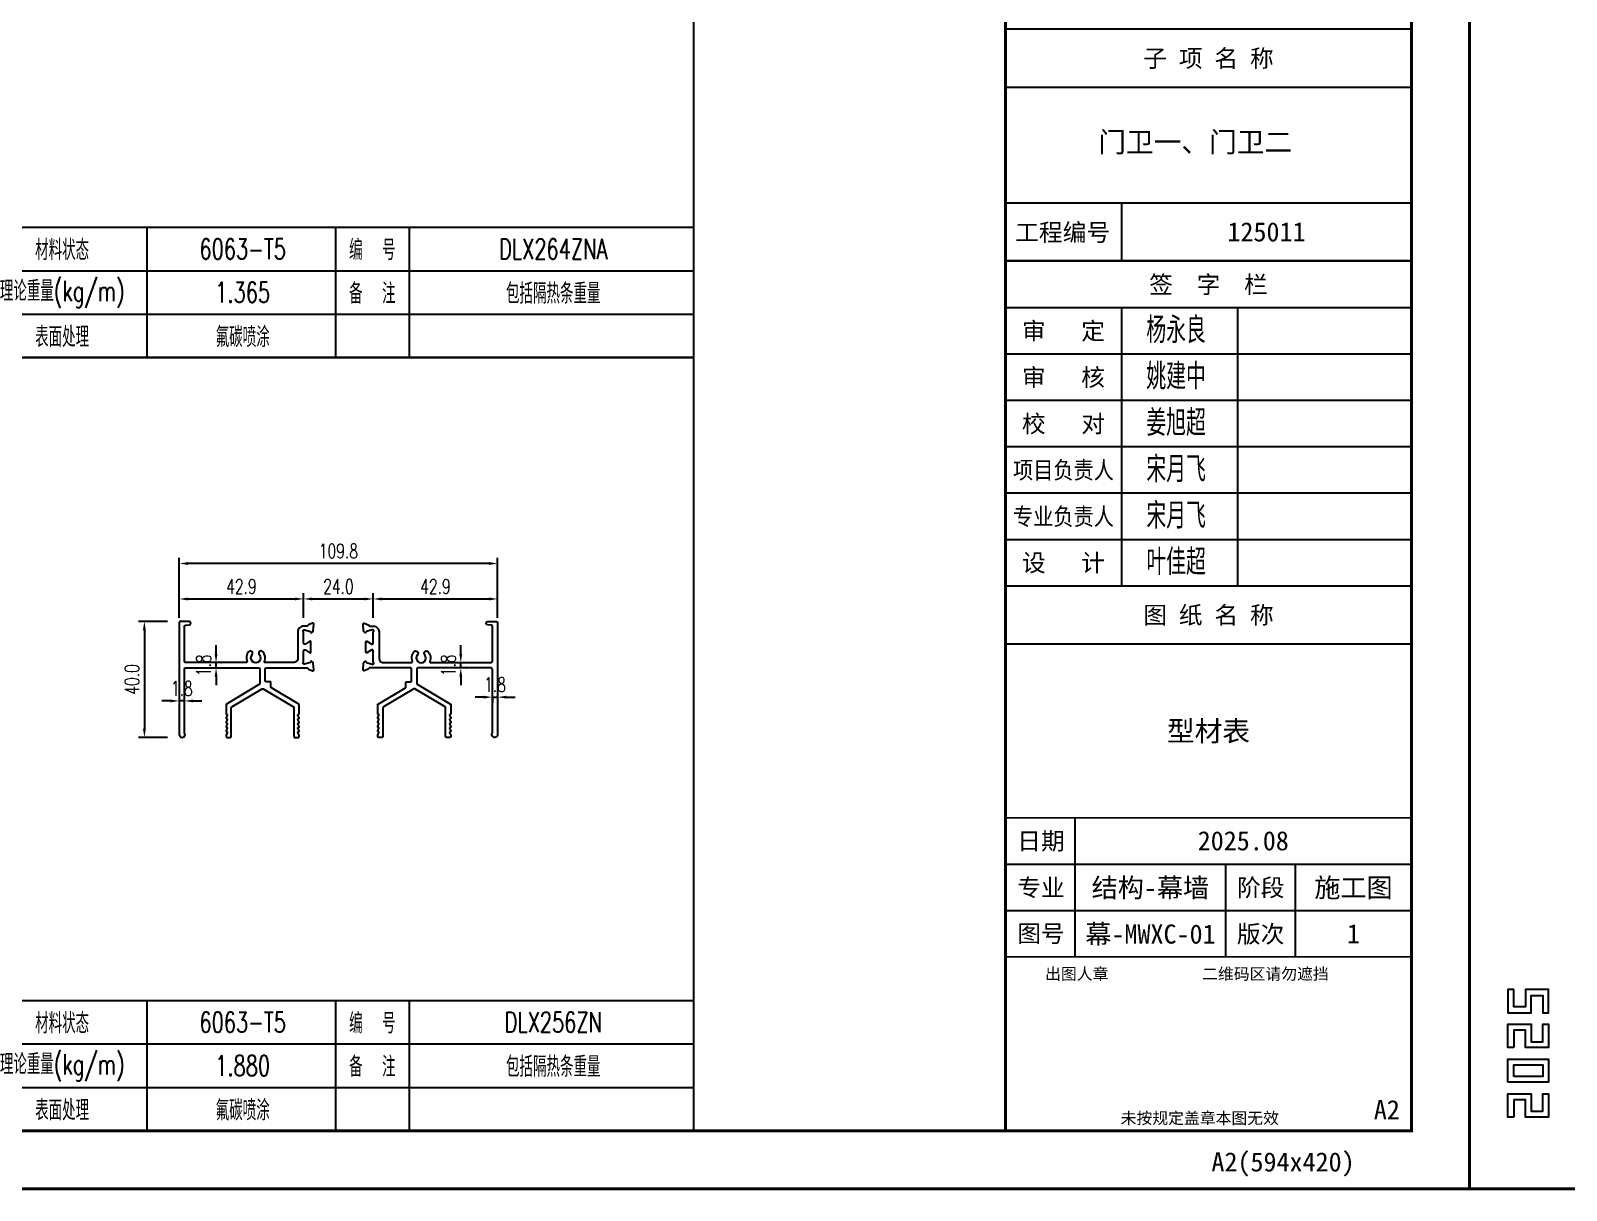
# Model space of a CAD drawing. Extents: x -202236 to 1002404, y -663931 to 1550022.
# Drawn here: x 40997 to 41526, y -357445 to -357045 of the extents above; entities that cross this region are included whole.
import ezdxf
from ezdxf.enums import TextEntityAlignment as Align

# ---------------------------------------------------------------- set-up
doc = ezdxf.new("R2010")
doc.units = 0
for name, color, linetype in [('!ZN1-标注-173', 173, 'Continuous'), ('!ZN5-铝材断面-6', 6, 'Continuous'), ('0-cxFrame', 155, 'Continuous'), ('qianming', 155, 'Continuous')]:
    doc.layers.add(name, color=color, linetype=linetype)
doc.layers.add('0-cxText', color=131, linetype='Continuous', lineweight=25)
doc.styles.add('BZHZ', font='bzxw', dxfattribs={"width": 0.8, "bigfont": 'bzhz'})
doc.styles.add('cx_biaoti', font='')
doc.styles.add('cx_tuming', font='simhei.ttf')
doc.styles.add('cx_tuqian1', font='')
doc.styles.add('ZNDimTStyle', font='ROMANS.shx', dxfattribs={"width": 0.7, "bigfont": 'CHINESE.shx'})
doc.styles.add('ZNTextStyle', font='ROMANS.shx', dxfattribs={"width": 0.7, "bigfont": 'CHINESE.shx'})
doc.styles.add('样式 1', font='romans.shx', dxfattribs={"width": 0.7, "bigfont": 'chinese.shx'})
doc.styles.add('黑体', font='simhei.ttf', dxfattribs={"height": 12})
doc.styles.get('cx_biaoti').set_extended_font_data('SimSun')
doc.styles.get('cx_tuqian1').set_extended_font_data('SimSun')
doc.dimstyles.new('ZN型材-2', dxfattribs={"dimscale": 2, "dimtxt": 2.5, "dimasz": 1.5, "dimexe": 1, "dimexo": 2, "dimgap": 0.9, "dimtad": 1, "dimdec": 1, "dimzin": 0, "dimdsep": 46, "dimtxsty": 'ZNDimTStyle', "dimcen": 2.5, "dimdle": 1, "dimclrd": 173, "dimclre": 173, "dimclrt": 7, "dimazin": 2, "dimtfac": 1, "dimtdec": 4, "dimtix": 1, "dimtmove": 2, "dimatfit": 3, "dimfxl": 0, "dimfrac": 2, "dimtolj": 1, "dimtzin": 0, "dimarcsym": 0})

# ---------------------------------------------------------------- blocks, each defined once
blk = doc.blocks.new('zjcx_lan_qianzi(Dragon)')
for p, q in [((-7000, 4800), (0, 4800)), ((-5000, 4800), (-5000, 0)), ((-3000, 4800), (-3000, 0)), ((-7000, 4000), (0, 4000)), ((-7000, 3200), (0, 3200)), ((-7000, 2400), (0, 2400)), ((-7000, 1600), (0, 1600)), ((-7000, 800), (0, 800))]:
    blk.add_line(p, q)
at = {"const_width": 30}
blk.add_lwpolyline([(-7000, 5600), (0, 5600)], dxfattribs=at)
blk.add_lwpolyline([(-7000, 5600), (0, 5600), (0, 0), (-7000, 0)], close=True, dxfattribs=at)
at = {"style": 'cx_biaoti'}
for s, p in [('签  字  栏', (-3500, 5200)), ('审   定', (-6000, 4400)), ('审   核', (-6000, 3600)), ('校   对', (-6000, 2800)), ('设   计', (-6000, 400))]:
    blk.add_text(s, height=300, dxfattribs=at).set_placement(p, align=Align.MIDDLE)
at = {"style": 'cx_biaoti', "width": 0.85}
for s, p in [('项目负责人', (-6000, 2000)), ('专业负责人', (-6000, 1200))]:
    blk.add_text(s, height=300, dxfattribs=at).set_placement(p, align=Align.MIDDLE)
blk = doc.blocks.new('T-签字(Dragon)')
at = {"layer": '0-cxFrame'}
blk.add_blockref('zjcx_lan_qianzi(Dragon)', (0, 0), dxfattribs=at)
at = {"layer": 'qianming', "style": 'BZHZ', "width": 0.8}
for s, p in [('杨永良', (-4058, 4433)), ('姚建中', (-4058, 3633)), ('姜旭超', (-4058, 2833)), ('宋月飞', (-4058, 2033)), ('宋月飞', (-4058, 1233)), ('叶佳超', (-4058, 433))]:
    blk.add_text(s, height=450, dxfattribs=at).set_placement(p, align=Align.MIDDLE)
blk = doc.blocks.new('zjcx_lan_tuming(Dragon)')
for p, q in [((-7000, 8400), (0, 8400)), ((-5800, 3000), (-5800, 5400)), ((-7000, 4600), (0, 4600)), ((-3200, 3000), (-3200, 4600)), ((-2000, 3000), (-2000, 4600)), ((-7000, 3800), (0, 3800))]:
    blk.add_line(p, q)
at = {"const_width": 30}
for points in [[(-7000, 9400), (0, 9400)], [(-7000, 5400), (0, 5400)], [(-7000, 3000), (0, 3000)], [(-7000, 0), (0, 0)]]:
    blk.add_lwpolyline(points, dxfattribs=at)
blk.add_lwpolyline([(-7000, 9400), (0, 9400), (0, 0), (-7000, 0)], close=True)
at = {"style": 'cx_biaoti'}
for s, p in [('图 纸 名 称', (-3500, 8900)), ('日期', (-6388, 5000)), ('专业', (-6388, 4200)), ('阶段', (-2600, 4200)), ('图号', (-6388, 3400)), ('版次', (-2600, 3400))]:
    blk.add_text(s, height=300, dxfattribs=at).set_placement(p, align=Align.MIDDLE)
for s, p in [('出图人章', (-6316, 2607)), ('二维码区请勿遮挡', (-3609, 2607)), ('未按规定盖章本图无效', (-5013, 120))]:
    blk.add_text(s, height=200, dxfattribs=at).set_placement(p)
blk = doc.blocks.new('T-图签(Dragon)')
blk.add_blockref('zjcx_lan_tuming(Dragon)', (0, 0))
at = {"color": 3, "style": 'cx_biaoti'}
for s, p in [('2025.08', (-2900, 5000)), ('结构-幕墙 ', (-4389, 4199)), ('施工图', (-1000, 4200))]:
    blk.add_text(s, height=330, dxfattribs=at).set_placement(p, align=Align.MIDDLE)
blk = doc.blocks.new('zjcx_lan_xiangmu(Dragon)')
for p, q in [((-7000, 9000), (0, 9000)), ((-7000, 6000), (0, 6000)), ((-7000, 3000), (0, 3000)), ((-5000, 1000), (-5000, 0))]:
    blk.add_line(p, q)
at = {"const_width": 30}
for points in [[(-7000, 10000), (0, 10000)], [(-7000, 7000), (0, 7000)], [(-7000, 7000), (0, 7000)], [(-7000, 4000), (0, 4000)], [(-7000, 4000), (0, 4000)], [(-7000, 1000), (0, 1000)], [(-7000, 0), (0, 0)]]:
    blk.add_lwpolyline(points, dxfattribs=at)
blk.add_lwpolyline([(-7000, 10000), (0, 10000), (0, 0), (-7000, 0)], close=True)
at = {"style": 'cx_biaoti'}
for s, p in [('建 设 单 位', (-3500, 9500)), ('项 目 名 称', (-3500, 6500)), ('子 项 名 称', (-3500, 3500)), ('工程编号', (-6013, 500))]:
    blk.add_text(s, height=300, dxfattribs=at).set_placement(p, align=Align.MIDDLE)
blk = doc.blocks.new('T-项目(Dragon)')
blk.add_blockref('zjcx_lan_xiangmu(Dragon)', (0, 0))
at = {"color": 3, "style": 'cx_tuming'}
for s, height, p in [('嘉兴世赫建达智能装备有限公司', 330, (-6816, 7901)), ('年产500套智能装备建设项目 ', 350, (-6638, 4859)), ('门卫一、门卫二', 350, (-5399, 1876))]:
    blk.add_text(s, height=height, dxfattribs=at).set_placement(p)
blk = doc.blocks.new('zjcx_T2(Dragon)')
at = {"layer": '0-cxFrame', "const_width": 50}
blk.add_lwpolyline([(-7000, 40000), (0, 40000), (0, 0), (-7000, 0)], close=True, dxfattribs=at)
at = {"layer": '0-cxFrame'}
for name, p in [('T-项目(Dragon)', (0, 15000)), ('T-签字(Dragon)', (0, 9400)), ('T-图签(Dragon)', (0, 0))]:
    blk.add_blockref(name, p, dxfattribs=at)
blk = doc.blocks.new('TK22.A2 L(Dragon)')
at = {"layer": '0-cxFrame', "color": 7, "const_width": 0.5}
blk.add_lwpolyline([(0, 0), (-594, 0), (-594, 420), (0, 420)], close=True, dxfattribs=at)
at = {"layer": '0-cxFrame', "const_width": 0.5}
for points in [[(-80, 10), (-574, 10), (-574, 410), (-80, 410)], [(-10, 10), (-80, 10), (-80, 410), (-10, 410)]]:
    blk.add_lwpolyline(points, close=True, dxfattribs=at)
at = {"layer": 'Defpoints', "color": 2}
for points in [[(-586.37, 34.37), (-587.37, 34.37), (-587.37, 30.37), (-583.37, 30.37), (-583.37, 33.37), (-581.37, 33.37), (-581.37, 30.37), (-580.37, 30.37), (-580.37, 34.37), (-584.37, 34.37), (-584.37, 31.37), (-586.37, 31.37), (-586.37, 34.37)], [(-586.37, 24.37), (-587.37, 24.37), (-587.37, 28.37), (-583.37, 28.37), (-583.37, 25.37), (-581.37, 25.37), (-581.37, 28.37), (-580.37, 28.37), (-580.37, 24.37), (-584.37, 24.37), (-584.37, 27.37), (-586.37, 27.37), (-586.37, 24.37)], [(-586.37, 12.37), (-587.37, 12.37), (-587.37, 16.37), (-583.37, 16.37), (-583.37, 13.37), (-581.37, 13.37), (-581.37, 16.37), (-580.37, 16.37), (-580.37, 12.37), (-584.37, 12.37), (-584.37, 15.37), (-586.37, 15.37), (-586.37, 12.37)]]:
    blk.add_lwpolyline(points, dxfattribs=at)
for points in [[(-587.37, 18.37), (-587.37, 22.37), (-580.37, 22.37), (-580.37, 18.37)], [(-586.37, 19.37), (-586.37, 21.37), (-581.37, 21.37), (-581.37, 19.37)]]:
    blk.add_lwpolyline(points, close=True, dxfattribs=at)
at = {"layer": '0-cxFrame', "xscale": 0.01, "yscale": 0.01, "zscale": 0.01}
blk.add_blockref('zjcx_T2(Dragon)', (-10, 10), dxfattribs=at)
at = {"style": '黑体', "flags": 4}
blk.add_attdef('图幅', text='', height=3.3, dxfattribs=at).set_placement((-40, 3), align=Align.RIGHT)
at = {"layer": '0-cxFrame', "style": '黑体'}
blk.add_text('(594x420)', height=3.3, dxfattribs=at).set_placement((-40, 3))
at = {"layer": '0-cxText', "flags": 4}
for tag, height, style, p in [('建设单位', 3.5, 'cx_tuming', (-45, 240)), ('项目名称', 3.5, 'cx_tuming', (-45, 210)), ('子项名称', 3.5, 'cx_tuming', (-45, 180)), ('工程编号', 3.3, 'cx_tuqian1', (-35, 165)), ('图名1', 3.5, 'cx_tuming', (-45, 87)), ('图名2', 3.5, 'cx_tuming', (-45, 79)), ('图名3', 3.5, 'cx_tuming', (-45, 71)), ('出图日期', 3.3, 'cx_tuqian1', (-39, 60)), ('专业', 3.3, 'cx_tuqian1', (-55, 52)), ('图号', 3.3, 'cx_tuqian1', (-55, 44)), ('版次', 3.3, 'cx_tuqian1', (-20, 44))]:
    blk.add_attdef(tag, text='', height=height, dxfattribs=dict(at, style=style)).set_placement(p, align=Align.MIDDLE)
at = {"layer": 'Defpoints', "color": 6, "flags": 4}
for tag, height, style, p in [('tufu', 3.3, '黑体', (-12, 12)), ('dwfname', 4, 'cx_tuqian1', (-80, 3))]:
    blk.add_attdef(tag, text='', height=height, dxfattribs=dict(at, style=style)).set_placement(p, align=Align.RIGHT)
blk = doc.blocks.new('ZN-型材表1')
at = {"layer": '!ZN1-标注-173'}
for p, q in [((-0.5, -221.68), (246.5, -221.68)), ((-0.5, -236.68), (246.5, -236.68)), ((-0.5, -251.68), (246.5, -251.68))]:
    blk.add_line(p, q, dxfattribs=at)
at = {"layer": '!ZN1-标注-173', "color": 173, "ltscale": 0.1}
for p, q in [((57.98, -221.67), (57.98, -266.67)), ((123, -221.67), (123, -266.67)), ((148.4, -221.67), (148.4, -266.67))]:
    blk.add_line(p, q, dxfattribs=at)
at = {"layer": '!ZN1-标注-173'}
blk.add_lwpolyline([(-0.5, -266.67), (246.5, -266.67), (246.5, 0), (-0.5, 0)], close=True, dxfattribs=at)
at = {"layer": '!ZN1-标注-173', "color": 7, "style": 'ZNTextStyle', "width": 0.7}
for s, p in [('材料状态', (28.74, -229.18)), ('编  号', (135.7, -229.17)), ('理论重量(kg/m)', (28.74, -244.18)), ('备  注', (135.7, -244.17)), ('表面处理', (28.74, -259.18))]:
    blk.add_text(s, height=7, dxfattribs=at).set_placement(p, align=Align.MIDDLE)
at = {"layer": '!ZN1-标注-173', "color": 2, "style": '样式 1', "width": 0.7, "flags": 8}
for tag, p in [('材料状态', (90.49, -229.18)), ('编号', (197.57, -229.18)), ('米重', (90.49, -244.18)), ('备注', (197.57, -244.18)), ('表面处理', (90.49, -259.18)), ('-', (197.57, -259.18))]:
    blk.add_attdef(tag, text='', height=7, dxfattribs=at).set_placement(p, align=Align.MIDDLE)
blk = doc.blocks.new('*D1069')
at = {"layer": '!ZN1-标注-173', "color": 173, "lineweight": -2, "transparency": 16777216}
for p, q in [((41048.06, -357244.4), (41048.06, -357226.4)), ((41154.86, -357228.4), (41051.06, -357228.4)), ((41157.86, -357244.4), (41157.86, -357226.4))]:
    blk.add_line(p, q, dxfattribs=at)
at = {"layer": '!ZN1-标注-173', "color": 173, "transparency": 16777216}
for points in [[(41051.06, -357227.9), (41051.06, -357228.9), (41048.06, -357228.4)], [(41154.86, -357227.9), (41154.86, -357228.9), (41157.86, -357228.4)]]:
    blk.add_solid(points, dxfattribs=at)
at = {"layer": 'Defpoints', "color": 0, "transparency": 16777216}
for p in [(41048.06, -357228.4), (41048.06, -357248.4), (41157.86, -357248.4)]:
    blk.add_point(p, dxfattribs=at)
at = {"layer": '!ZN1-标注-173', "color": 7, "transparency": 16777216, "insert": (41102.96, -357224.1), "char_height": 5, "attachment_point": 5, "style": 'ZNDimTStyle'}
blk.add_mtext('\\A1;109.8', dxfattribs=at)
blk = doc.blocks.new('*D1070')
at = {"layer": '!ZN1-标注-173', "color": 173, "lineweight": -2, "transparency": 16777216}
for p, q in [((41044.06, -357248.4), (41034.06, -357248.4)), ((41036.06, -357251.4), (41036.06, -357285.4)), ((41044.06, -357288.4), (41034.06, -357288.4))]:
    blk.add_line(p, q, dxfattribs=at)
at = {"layer": '!ZN1-标注-173', "color": 173, "transparency": 16777216}
for points in [[(41035.56, -357251.4), (41036.56, -357251.4), (41036.06, -357248.4)], [(41035.56, -357285.4), (41036.56, -357285.4), (41036.06, -357288.4)]]:
    blk.add_solid(points, dxfattribs=at)
at = {"layer": 'Defpoints', "color": 0, "transparency": 16777216}
for p in [(41048.06, -357248.4), (41036.06, -357288.4), (41048.06, -357288.4)]:
    blk.add_point(p, dxfattribs=at)
at = {"layer": '!ZN1-标注-173', "color": 7, "transparency": 16777216, "insert": (41031.76, -357268.4), "char_height": 5, "attachment_point": 5, "rotation": 90, "style": 'ZNDimTStyle'}
blk.add_mtext('\\A1;40.0', dxfattribs=at)
blk = doc.blocks.new('*D1071')
at = {"layer": '!ZN1-标注-173', "color": 173, "lineweight": -2, "ltscale": 30, "transparency": 16777216}
for p, q in [((41048.06, -357271.8), (41048.06, -357273.8)), ((41049.86, -357271.8), (41049.86, -357273.8)), ((41045.06, -357275.8), (41042.06, -357275.8)), ((41049.86, -357275.8), (41048.06, -357275.8)), ((41052.86, -357275.8), (41055.86, -357275.8))]:
    blk.add_line(p, q, dxfattribs=at)
at = {"layer": '!ZN1-标注-173', "color": 173, "ltscale": 30, "transparency": 16777216}
for points in [[(41045.06, -357275.3), (41045.06, -357276.3), (41048.06, -357275.8)], [(41052.86, -357275.3), (41052.86, -357276.3), (41049.86, -357275.8)]]:
    blk.add_solid(points, dxfattribs=at)
at = {"layer": 'Defpoints', "color": 0, "ltscale": 30, "transparency": 16777216}
for p in [(41048.06, -357275.8), (41048.06, -357275.8), (41049.86, -357275.8)]:
    blk.add_point(p, dxfattribs=at)
at = {"layer": '!ZN1-标注-173', "color": 7, "ltscale": 30, "transparency": 16777216, "insert": (41048.96, -357271.5), "char_height": 5, "attachment_point": 5, "style": 'ZNDimTStyle'}
blk.add_mtext('\\A1;1.8', dxfattribs=at)
blk = doc.blocks.new('*D1072')
at = {"layer": '!ZN1-标注-173', "color": 173, "lineweight": -2, "ltscale": 30, "transparency": 16777216}
for p, q in [((41060.77, -357259.6), (41060.77, -357256.6)), ((41060.77, -357264.4), (41060.77, -357262.6)), ((41062.67, -357262.6), (41062.77, -357262.6)), ((41060.77, -357267.4), (41060.77, -357270.4)), ((41062.67, -357264.4), (41062.77, -357264.4))]:
    blk.add_line(p, q, dxfattribs=at)
at = {"layer": '!ZN1-标注-173', "color": 173, "ltscale": 30, "transparency": 16777216}
for points in [[(41060.27, -357259.6), (41061.27, -357259.6), (41060.77, -357262.6)], [(41060.27, -357267.4), (41061.27, -357267.4), (41060.77, -357264.4)]]:
    blk.add_solid(points, dxfattribs=at)
at = {"layer": 'Defpoints', "color": 0, "ltscale": 30, "transparency": 16777216}
for p in [(41058.67, -357262.6), (41060.77, -357262.6), (41058.67, -357264.4)]:
    blk.add_point(p, dxfattribs=at)
at = {"layer": '!ZN1-标注-173', "color": 7, "ltscale": 30, "transparency": 16777216, "insert": (41056.47, -357263.5), "char_height": 5, "attachment_point": 5, "rotation": 90, "style": 'ZNDimTStyle'}
blk.add_mtext('\\A1;1.8', dxfattribs=at)
blk = doc.blocks.new('*D1073')
at = {"layer": '!ZN1-标注-173', "color": 173, "lineweight": -2, "ltscale": 30, "transparency": 16777216}
for p, q in [((41145.15, -357259.6), (41145.15, -357256.6)), ((41145.15, -357264.4), (41145.15, -357262.6)), ((41147.04, -357262.6), (41147.15, -357262.6)), ((41145.15, -357267.4), (41145.15, -357270.4)), ((41147.04, -357264.4), (41147.15, -357264.4))]:
    blk.add_line(p, q, dxfattribs=at)
at = {"layer": '!ZN1-标注-173', "color": 173, "ltscale": 30, "transparency": 16777216}
for points in [[(41144.65, -357259.6), (41145.65, -357259.6), (41145.15, -357262.6)], [(41144.65, -357267.4), (41145.65, -357267.4), (41145.15, -357264.4)]]:
    blk.add_solid(points, dxfattribs=at)
at = {"layer": 'Defpoints', "color": 0, "ltscale": 30, "transparency": 16777216}
for p in [(41143.04, -357262.6), (41145.15, -357262.6), (41143.04, -357264.4)]:
    blk.add_point(p, dxfattribs=at)
at = {"layer": '!ZN1-标注-173', "color": 7, "ltscale": 30, "transparency": 16777216, "insert": (41140.85, -357263.5), "char_height": 5, "attachment_point": 5, "rotation": 90, "style": 'ZNDimTStyle'}
blk.add_mtext('\\A1;1.8', dxfattribs=at)
blk = doc.blocks.new('*D1074')
at = {"layer": '!ZN1-标注-173', "color": 173, "lineweight": -2, "ltscale": 30, "transparency": 16777216}
for p, q in [((41153.06039, -357274.49439), (41150.06039, -357274.49439)), ((41156.06039, -357274.49439), (41157.86039, -357274.49439)), ((41156.06039, -357275.01232), (41156.06039, -357276.49439)), ((41157.86039, -357275.01232), (41157.86039, -357276.49439)), ((41160.86039, -357274.49439), (41163.86039, -357274.49439))]:
    blk.add_line(p, q, dxfattribs=at)
at = {"layer": '!ZN1-标注-173', "color": 173, "ltscale": 30, "transparency": 16777216}
for points in [[(41153.06039, -357273.99439), (41153.06039, -357274.99439), (41156.06039, -357274.49439)], [(41160.86039, -357273.99439), (41160.86039, -357274.99439), (41157.86039, -357274.49439)]]:
    blk.add_solid(points, dxfattribs=at)
at = {"layer": 'Defpoints', "color": 0, "ltscale": 30, "transparency": 16777216}
for p in [(41156.06039, -357271.01232), (41157.86039, -357271.01232), (41157.86039, -357274.49439)]:
    blk.add_point(p, dxfattribs=at)
at = {"layer": '!ZN1-标注-173', "color": 7, "ltscale": 30, "transparency": 16777216, "insert": (41156.96039, -357270.19439), "char_height": 5, "attachment_point": 5, "style": 'ZNDimTStyle'}
blk.add_mtext('\\A1;1.8', dxfattribs=at)
blk = doc.blocks.new('*D1075')
at = {"layer": '!ZN1-标注-173', "color": 173, "lineweight": -2, "ltscale": 30, "transparency": 16777216}
for p, q in [((41048.06, -357247.19), (41048.06, -357238.63)), ((41051.06, -357240.63), (41087.96, -357240.63)), ((41090.96, -357247.19), (41090.96, -357238.63))]:
    blk.add_line(p, q, dxfattribs=at)
at = {"layer": '!ZN1-标注-173', "color": 173, "ltscale": 30, "transparency": 16777216}
for points in [[(41051.06, -357240.13), (41051.06, -357241.13), (41048.06, -357240.63)], [(41087.96, -357240.13), (41087.96, -357241.13), (41090.96, -357240.63)]]:
    blk.add_solid(points, dxfattribs=at)
at = {"layer": 'Defpoints', "color": 0, "ltscale": 30, "transparency": 16777216}
for p in [(41090.96, -357240.63), (41048.06, -357251.19), (41090.96, -357251.19)]:
    blk.add_point(p, dxfattribs=at)
at = {"layer": '!ZN1-标注-173', "color": 7, "ltscale": 30, "transparency": 16777216, "insert": (41069.51, -357236.33), "char_height": 5, "attachment_point": 5, "style": 'ZNDimTStyle'}
blk.add_mtext('\\A1;42.9', dxfattribs=at)
blk = doc.blocks.new('*D1076')
at = {"layer": '!ZN1-标注-173', "color": 173, "lineweight": -2, "ltscale": 30, "transparency": 16777216}
for p, q in [((41090.96, -357247.19), (41090.96, -357238.63)), ((41093.96, -357240.63), (41111.96, -357240.63)), ((41114.96, -357247.19), (41114.96, -357238.63))]:
    blk.add_line(p, q, dxfattribs=at)
at = {"layer": '!ZN1-标注-173', "color": 173, "ltscale": 30, "transparency": 16777216}
for points in [[(41093.96, -357240.13), (41093.96, -357241.13), (41090.96, -357240.63)], [(41111.96, -357240.13), (41111.96, -357241.13), (41114.96, -357240.63)]]:
    blk.add_solid(points, dxfattribs=at)
at = {"layer": 'Defpoints', "color": 0, "ltscale": 30, "transparency": 16777216}
for p in [(41114.96, -357240.63), (41090.96, -357251.19), (41114.96, -357251.19)]:
    blk.add_point(p, dxfattribs=at)
at = {"layer": '!ZN1-标注-173', "color": 7, "ltscale": 30, "transparency": 16777216, "insert": (41102.96, -357236.33), "char_height": 5, "attachment_point": 5, "style": 'ZNDimTStyle'}
blk.add_mtext('\\A1;24.0', dxfattribs=at)
blk = doc.blocks.new('*D1077')
at = {"layer": '!ZN1-标注-173', "color": 173, "lineweight": -2, "ltscale": 30, "transparency": 16777216}
for p, q in [((41114.96, -357247.19), (41114.96, -357238.63)), ((41117.96, -357240.63), (41154.86, -357240.63)), ((41157.86, -357247.19), (41157.86, -357238.63))]:
    blk.add_line(p, q, dxfattribs=at)
at = {"layer": '!ZN1-标注-173', "color": 173, "ltscale": 30, "transparency": 16777216}
for points in [[(41117.96, -357240.13), (41117.96, -357241.13), (41114.96, -357240.63)], [(41154.86, -357240.13), (41154.86, -357241.13), (41157.86, -357240.63)]]:
    blk.add_solid(points, dxfattribs=at)
at = {"layer": 'Defpoints', "color": 0, "ltscale": 30, "transparency": 16777216}
for p in [(41157.86, -357240.63), (41114.96, -357251.19), (41157.86, -357251.19)]:
    blk.add_point(p, dxfattribs=at)
at = {"layer": '!ZN1-标注-173', "color": 7, "ltscale": 30, "transparency": 16777216, "insert": (41136.41, -357236.33), "char_height": 5, "attachment_point": 5, "style": 'ZNDimTStyle'}
blk.add_mtext('\\A1;42.9', dxfattribs=at)

msp = doc.modelspace()

# ---------------------------------------------------------------- linework, layer by layer
at = {"layer": '!ZN5-铝材断面-6', "color": 6}
for points in [[(41075.41, -357264.4, -0.414214), (41075.91, -357264.9), (41075.91, -357269.79, -0.264089), (41075.76, -357270.05), (41064.36, -357276.86, 0.264089), (41064.21, -357277.12), (41064.21, -357280.2, 0.414214), (41064.41, -357280.4, -0.52793), (41064.6, -357280.68), (41064.22, -357281.63, 0.52793), (41064.41, -357281.9, -0.52793), (41064.6, -357282.18), (41064.22, -357283.13, 0.52793), (41064.41, -357283.4, -0.52793), (41064.6, -357283.68), (41064.22, -357284.63, 0.52793), (41064.41, -357284.9, -0.52793), (41064.6, -357285.18), (41064.22, -357286.13, 0.52793), (41064.41, -357286.4, -0.52793), (41064.6, -357286.68), (41064.22, -357287.63, 0.093312), (41064.21, -357287.7), (41064.21, -357287.9, 0.414214), (41064.71, -357288.4), (41065.51, -357288.4, 0.414214), (41066.01, -357287.9), (41066.01, -357278.14, -0.264089), (41066.16, -357277.88), (41076.66, -357271.61, -0.275693), (41076.96, -357271.61), (41087.46, -357277.88, -0.264089), (41087.61, -357278.14), (41087.61, -357287.9, 0.414214), (41088.11, -357288.4), (41088.91, -357288.4, 0.414214), (41089.41, -357287.9), (41089.41, -357287.7, 0.093312), (41089.4, -357287.63), (41089.02, -357286.68, -0.52793), (41089.21, -357286.4, 0.52793), (41089.4, -357286.13), (41089.02, -357285.18, -0.52793), (41089.21, -357284.9, 0.52793), (41089.4, -357284.63), (41089.02, -357283.68, -0.52793), (41089.21, -357283.4, 0.52793), (41089.4, -357283.13), (41089.02, -357282.18, -0.52793), (41089.21, -357281.9, 0.52793), (41089.4, -357281.63), (41089.02, -357280.68, -0.52793), (41089.21, -357280.4, 0.414214), (41089.41, -357280.2), (41089.41, -357277.12, 0.264089), (41089.26, -357276.86), (41079.86, -357271.24, -0.264089), (41079.71, -357270.99), (41079.71, -357269.46, 0.414214), (41079.41, -357269.16), (41078.01, -357269.16, -0.414214), (41077.71, -357268.86), (41077.71, -357264.9, -0.414214), (41078.21, -357264.4), (41079.31, -357264.4), (41092.17, -357264.4, -0.361398), (41092.47, -357264.64, 0.265514), (41092.66, -357264.87), (41094.06, -357265.38, 0.548619), (41094.46, -357265.07), (41094.26, -357262.78, 0.176327), (41094.11, -357262.47), (41093.8, -357262.16, 0.720206), (41093.46, -357262.32, -0.379098), (41093.32, -357262.55), (41091.32, -357263.08, -0.065543), (41091.19, -357263.1), (41091.06, -357263.1, -0.645751), (41090.84, -357262.6, 0.182676), (41090.96, -357262.27), (41090.96, -357258.5, -0.414214), (41091.26, -357258.2), (41091.42, -357258.2, -0.13748), (41091.68, -357258.27), (41093.16, -357259.17, 0.585007), (41093.46, -357259), (41093.46, -357255.4, 0.585007), (41093.16, -357255.23), (41091.68, -357256.12, -0.13748), (41091.42, -357256.2), (41091.26, -357256.2, -0.414214), (41090.96, -357255.9), (41090.96, -357252.13, 0.182676), (41090.84, -357251.8, -0.645751), (41091.06, -357251.3), (41091.19, -357251.3, -0.065543), (41091.32, -357251.31), (41093.32, -357251.85, -0.379098), (41093.46, -357252.07, 0.720206), (41093.8, -357252.24), (41094.11, -357251.93, 0.176327), (41094.26, -357251.62), (41094.46, -357249.32, 0.548619), (41094.06, -357249.01), (41092.66, -357249.52, 0.265514), (41092.47, -357249.75, -0.361398), (41092.17, -357250), (41090.96, -357250, 0.414214), (41088.96, -357252), (41088.96, -357261.1, -0.414214), (41087.46, -357262.6), (41077.74, -357262.6, -0.533676), (41077.47, -357262.18, 0.283409), (41076.92, -357258.82, 1), (41075.71, -357259.87, -2.191343), (41073.21, -357259.87, 1), (41072.01, -357258.82, 0.283409), (41071.45, -357262.18, -0.533676), (41071.18, -357262.6), (41050.36, -357262.6, -0.414214), (41049.86, -357262.1), (41049.86, -357250.16, -0.39896), (41050.33, -357249.66), (41051.49, -357249.6, 0.974157), (41051.46, -357248.4), (41048.56, -357248.4, 0.414214), (41048.06, -357248.9), (41048.06, -357287.4, 1.329508), (41049.91, -357286.86, -0.14145), (41049.86, -357286.7), (41049.86, -357264.9, -0.414214), (41050.36, -357264.4)], [(41130.51, -357264.4, 0.414214), (41130.01, -357264.9), (41130.01, -357269.79, 0.264089), (41130.16, -357270.05), (41141.56, -357276.86, -0.264089), (41141.71, -357277.12), (41141.71, -357280.2, -0.414214), (41141.51, -357280.4, 0.52793), (41141.32, -357280.68), (41141.7, -357281.63, -0.52793), (41141.51, -357281.9, 0.52793), (41141.32, -357282.18), (41141.7, -357283.13, -0.52793), (41141.51, -357283.4, 0.52793), (41141.32, -357283.68), (41141.7, -357284.63, -0.52793), (41141.51, -357284.9, 0.52793), (41141.32, -357285.18), (41141.7, -357286.13, -0.52793), (41141.51, -357286.4, 0.52793), (41141.32, -357286.68), (41141.7, -357287.63, -0.093312), (41141.71, -357287.7), (41141.71, -357287.9, -0.414214), (41141.21, -357288.4), (41140.41, -357288.4, -0.414214), (41139.91, -357287.9), (41139.91, -357278.14, 0.264089), (41139.76, -357277.88), (41129.26, -357271.61, 0.275693), (41128.96, -357271.61), (41118.46, -357277.88, 0.264089), (41118.31, -357278.14), (41118.31, -357287.9, -0.414214), (41117.81, -357288.4), (41117.01, -357288.4, -0.414214), (41116.51, -357287.9), (41116.51, -357287.7, -0.093312), (41116.52, -357287.63), (41116.9, -357286.68, 0.52793), (41116.71, -357286.4, -0.52793), (41116.52, -357286.13), (41116.9, -357285.18, 0.52793), (41116.71, -357284.9, -0.52793), (41116.52, -357284.63), (41116.9, -357283.68, 0.52793), (41116.71, -357283.4, -0.52793), (41116.52, -357283.13), (41116.9, -357282.18, 0.52793), (41116.71, -357281.9, -0.52793), (41116.52, -357281.63), (41116.9, -357280.68, 0.52793), (41116.71, -357280.4, -0.414214), (41116.51, -357280.2), (41116.51, -357277.12, -0.264089), (41116.66, -357276.86), (41126.06, -357271.24, 0.264089), (41126.21, -357270.99), (41126.21, -357269.46, -0.414214), (41126.51, -357269.16), (41127.91, -357269.16, 0.414214), (41128.21, -357268.86), (41128.21, -357264.9, 0.414214), (41127.71, -357264.4), (41127.43, -357264.4), (41113.75, -357264.4, 0.361398), (41113.46, -357264.64, -0.265514), (41113.26, -357264.87), (41111.86, -357265.38, -0.548619), (41111.46, -357265.07), (41111.66, -357262.78, -0.176327), (41111.81, -357262.47), (41112.12, -357262.16, -0.720206), (41112.46, -357262.32, 0.379098), (41112.6, -357262.55), (41114.6, -357263.08, 0.065543), (41114.73, -357263.1), (41114.86, -357263.1, 0.645751), (41115.09, -357262.6, -0.182676), (41114.96, -357262.27), (41114.96, -357258.5, 0.414214), (41114.66, -357258.2), (41114.5, -357258.2, 0.13748), (41114.24, -357258.27), (41112.76, -357259.17, -0.585007), (41112.46, -357259), (41112.46, -357255.4, -0.585007), (41112.76, -357255.23), (41114.24, -357256.12, 0.13748), (41114.5, -357256.2), (41114.66, -357256.2, 0.414214), (41114.96, -357255.9), (41114.96, -357252.13, -0.182676), (41115.09, -357251.8, 0.645751), (41114.86, -357251.3), (41114.73, -357251.3, 0.065543), (41114.6, -357251.31), (41112.6, -357251.85, 0.379098), (41112.46, -357252.07, -0.720206), (41112.12, -357252.24), (41111.81, -357251.93, -0.176327), (41111.66, -357251.62), (41111.46, -357249.32, -0.548619), (41111.86, -357249.01), (41113.26, -357249.52, -0.265514), (41113.46, -357249.75, 0.361398), (41113.75, -357250), (41114.96, -357250, -0.414214), (41116.96, -357252), (41116.96, -357261.1, 0.414214), (41118.46, -357262.6), (41128.18, -357262.6, 0.533676), (41128.45, -357262.18, -0.283409), (41129.01, -357258.82, -1), (41130.21, -357259.87, 2.191343), (41132.71, -357259.87, -1), (41133.92, -357258.82, -0.283409), (41134.47, -357262.18, 0.533676), (41134.74, -357262.6), (41155.56, -357262.6, 0.414214), (41156.06, -357262.1), (41156.06, -357250.16, 0.39896), (41155.59, -357249.66), (41154.43, -357249.6, -0.974157), (41154.46, -357248.4), (41157.36, -357248.4, -0.414214), (41157.86, -357248.9), (41157.86, -357287.4, -1.329508), (41156.01, -357286.86, 0.14145), (41156.06, -357286.7), (41156.06, -357264.9, 0.414214), (41155.56, -357264.4)]]:
    msp.add_lwpolyline(points, format="xyb", close=True, dxfattribs=at)

# ---------------------------------------------------------------- block references
at = {"layer": '!ZN1-标注-173', "ltscale": 20}
ref = msp.add_blockref('ZN-型材表1', (40978.96, -356890.73), dxfattribs=at)
ref.add_attrib('备注', '包括隔热条重量', dxfattribs={"color": 2, "height": 7, "style": '样式 1', "width": 0.7}).set_placement((41177.03, -357134.91), align=Align.MIDDLE)
ref.add_attrib('编号', 'DLX264ZNA', dxfattribs={"color": 2, "height": 7, "style": '样式 1', "width": 0.7}).set_placement((41177.03, -357119.91), align=Align.MIDDLE)
ref.add_attrib('表面处理', '氟碳喷涂', dxfattribs={"color": 2, "height": 7, "style": '样式 1', "width": 0.7}).set_placement((41069.95, -357149.91), align=Align.MIDDLE)
ref.add_attrib('米重', '1.365', dxfattribs={"color": 2, "height": 7, "style": '样式 1', "width": 0.7}).set_placement((41069.95, -357134.91), align=Align.MIDDLE)
ref.add_attrib('材料状态', '6063-T5', dxfattribs={"color": 2, "height": 7, "style": '样式 1', "width": 0.7}).set_placement((41069.95, -357119.91), align=Align.MIDDLE)
ref = msp.add_blockref('ZN-型材表1', (40978.96, -357157.4), dxfattribs=at)
ref.add_attrib('备注', '包括隔热条重量', dxfattribs={"color": 2, "height": 7, "style": '样式 1', "width": 0.7}).set_placement((41177.03, -357401.58), align=Align.MIDDLE)
ref.add_attrib('编号', 'DLX256ZN', dxfattribs={"color": 2, "height": 7, "style": '样式 1', "width": 0.7}).set_placement((41177.03, -357386.58), align=Align.MIDDLE)
ref.add_attrib('表面处理', '氟碳喷涂', dxfattribs={"color": 2, "height": 7, "style": '样式 1', "width": 0.7}).set_placement((41069.95, -357416.58), align=Align.MIDDLE)
ref.add_attrib('米重', '1.880', dxfattribs={"color": 2, "height": 7, "style": '样式 1', "width": 0.7}).set_placement((41069.95, -357401.58), align=Align.MIDDLE)
ref.add_attrib('材料状态', '6063-T5', dxfattribs={"color": 2, "height": 7, "style": '样式 1', "width": 0.7}).set_placement((41069.95, -357386.58), align=Align.MIDDLE)
at = {"layer": '0-cxFrame'}
ref = msp.add_blockref('TK22.A2 L(Dragon)', (41492.96, -357444.07), dxfattribs=dict(at, xscale=2, yscale=2, zscale=2))
ref.add_attrib('图名2', '型材表', dxfattribs={"layer": '0-cxText', "height": 7, "style": 'cx_tuming'}).set_placement((41402.96, -357286.07), align=Align.MIDDLE)
ref.add_attrib('工程编号', '125011', dxfattribs={"layer": '0-cxText', "height": 6.6, "style": 'cx_tuqian1'}).set_placement((41422.96, -357114.07), align=Align.MIDDLE)
ref.add_attrib('图号', '幕-MWXC-01', dxfattribs={"layer": '0-cxText', "height": 6.6, "style": 'cx_tuqian1'}).set_placement((41382.96, -357356.07), align=Align.MIDDLE)
ref.add_attrib('版次', '1', dxfattribs={"layer": '0-cxText', "height": 6.6, "style": 'cx_tuqian1'}).set_placement((41452.96, -357356.07), align=Align.MIDDLE)
ref.add_attrib('图幅', 'A2', dxfattribs={"layer": '0', "height": 6.6, "style": '黑体'}).set_placement((41412.96, -357438.07), align=Align.RIGHT)
ref.add_attrib('tufu', 'A2', dxfattribs={"layer": 'Defpoints', "color": 6, "height": 6.6, "style": '黑体'}).set_placement((41468.96, -357420.07), align=Align.RIGHT)
at = {"layer": '0-cxFrame', "xscale": 2, "yscale": 2, "zscale": 2}
msp.add_blockref('TK22.A2 L(Dragon)', (42680.96, -357444.07), dxfattribs=at)

# ---------------------------------------------------------------- dimensions: what is measured, and where the dimension line sits
at = {"layer": '!ZN1-标注-173'}
dim = msp.add_linear_dim(base=(41048.06, -357228.4), p1=(41157.86, -357248.4), p2=(41048.06, -357248.4), dimstyle='ZN型材-2', dxfattribs=at)
dim.commit()
dim.dimension.update_dxf_attribs({"geometry": '*D1069', "text_midpoint": (41102.96, -357224.1)})
at = {"layer": '!ZN1-标注-173', "ltscale": 30}
for base, p1, p2, picture, middle in [((41090.96, -357240.63), (41048.06, -357251.19), (41090.96, -357251.19), '*D1075', (41069.51, -357236.33)), ((41114.96, -357240.63), (41090.96, -357251.19), (41114.96, -357251.19), '*D1076', (41102.96, -357236.33)), ((41157.86, -357240.63), (41114.96, -357251.19), (41157.86, -357251.19), '*D1077', (41136.41, -357236.33)), ((41048.06, -357275.8), (41049.86, -357275.8), (41048.06, -357275.8), '*D1071', (41048.96, -357271.5)), ((41157.86, -357274.49), (41156.06, -357271.01), (41157.86, -357271.01), '*D1074', (41156.96, -357270.19))]:
    dim = msp.add_linear_dim(base=base, p1=p1, p2=p2, dimstyle='ZN型材-2', dxfattribs=at)
    dim.commit()
    dim.dimension.update_dxf_attribs({"geometry": picture, "text_midpoint": middle})
at = {"layer": '!ZN1-标注-173'}
dim = msp.add_linear_dim(base=(41036.06, -357288.4), p1=(41048.06, -357248.4), p2=(41048.06, -357288.4), angle=90, dimstyle='ZN型材-2', dxfattribs=at)
dim.commit()
dim.dimension.update_dxf_attribs({"geometry": '*D1070', "text_midpoint": (41031.76, -357268.4)})
at = {"layer": '!ZN1-标注-173', "ltscale": 30}
for base, p1, p2, picture, middle in [((41060.77, -357262.6), (41058.67, -357264.4), (41058.67, -357262.6), '*D1072', (41056.47, -357263.5)), ((41145.15, -357262.6), (41143.04, -357264.4), (41143.04, -357262.6), '*D1073', (41140.85, -357263.5))]:
    dim = msp.add_linear_dim(base=base, p1=p1, p2=p2, angle=90, dimstyle='ZN型材-2', dxfattribs=at)
    dim.commit()
    dim.dimension.update_dxf_attribs({"geometry": picture, "text_midpoint": middle})

doc.saveas('drawing.dxf')
